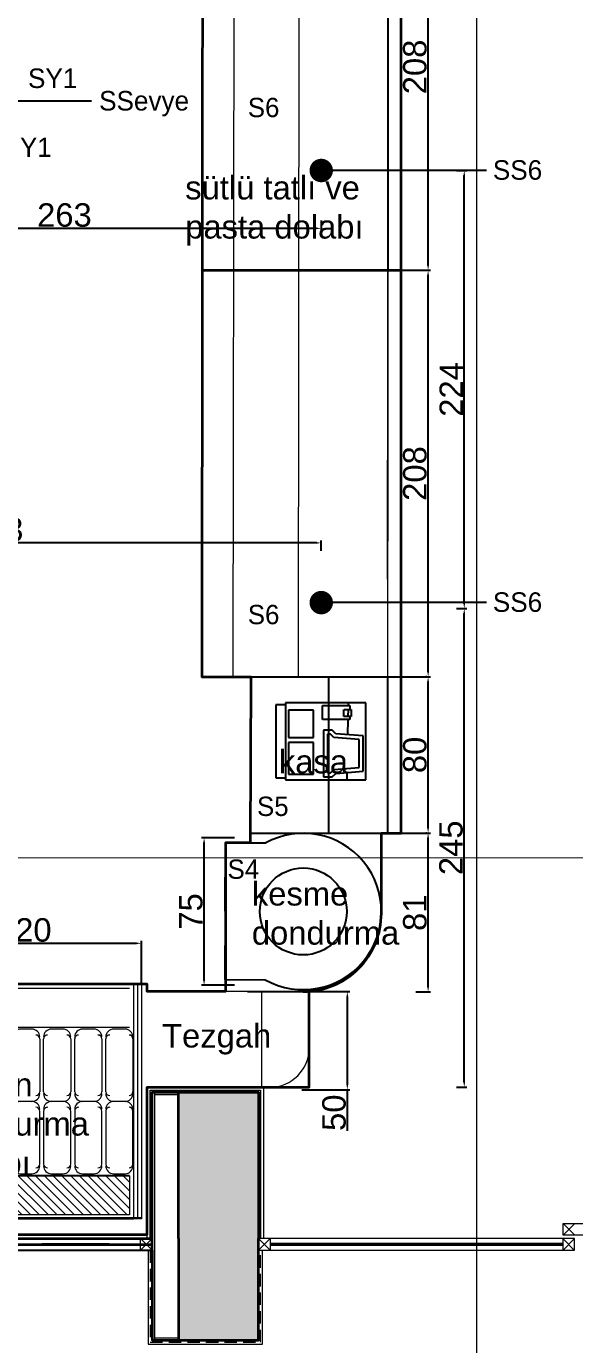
# Model space of a CAD drawing. Header units: millimetres. Extents: x 30084 to 42641, y -1284 to 1636.
# Drawn here: x 39081 to 39362, y -264 to 410 of the extents above; entities that cross this region are included whole.
import ezdxf

# ---------------------------------------------------------------- set-up
doc = ezdxf.new("R2010")
doc.units = ezdxf.units.MM
doc.linetypes.add('DASHED2', pattern=[9.525, 6.35, -3.175])
for name, color, linetype, lineweight in [('CAM', 130, 'Continuous', 0), ('no3_ahsap gorunus arka ince', 53, 'Continuous', 15), ('no3_ahsap gorunus on ince', 34, 'Continuous', 13), ('no3_ahşap gorunus on kalın', 36, 'Continuous', 15), ('no3_alçıpan kesit', 18, 'Continuous', 20), ('no3_cam gorunus on', 142, 'Continuous', 15), ('no3_duvar kaplama', 8, 'Continuous', 0), ('no3_duvar mevcut', 4, 'Continuous', 35), ('no3_döşeme kaplama', 8, 'Continuous', 0), ('no3_kutuprofil kesit', 74, 'Continuous', 18), ('no3_mermer gorunus on', 31, 'Continuous', 15), ('no3_paslanmaz gorunus on', 163, 'Continuous', 15), ('no3_tefriş izdüşüm', 87, 'Continuous', 15), ('no3_yazı tefriş', 152, 'Continuous', 0), ('no3_ölçü tefriş', 252, 'Continuous', 0), ('t_ölçü', 40, 'Continuous', 25), ('Y-CAM', 4, 'Continuous', 5)]:
    doc.layers.add(name, color=color, linetype=linetype, lineweight=lineweight)
for name, color, linetype in [('OLCU', 155, 'Continuous'), ('SIH', 4, 'Continuous'), ('SU', 152, 'Continuous'), ('t_makine', 177, 'Continuous')]:
    doc.layers.add(name, color=color, linetype=linetype)
doc.styles.add('20', font='GOTHIC.TTF', dxfattribs={"height": 10})
doc.styles.get("Standard").update_dxf_attribs({"font": 'arial.ttf'})
doc.styles.add('TAKSİM', font='GOTHIC.TTF', dxfattribs={"height": 20})
doc.dimstyles.new('ISO-25', dxfattribs={"dimtxt": 12, "dimasz": 2.5, "dimexe": 1.25, "dimexo": 0.625, "dimtad": 1, "dimdec": 0, "dimtxsty": 'Standard', "dimcen": 2.5, "dimadec": 0, "dimazin": 0, "dimtfac": 1, "dimtdec": 0, "dimtmove": 0, "dimatfit": 3, "dimfxl": 1, "dimarcsym": 0})

# ---------------------------------------------------------------- blocks, each defined once
blk = doc.blocks.new('girişkat duvarlarım')
at = {"layer": 'no3_duvar kaplama'}
h = blk.add_hatch(color=251, dxfattribs=at)
h.dxf.hatch_style = 1
h.paths.add_polyline_path([(36156.79, -567.98), (36156.79, -492.98), (36115.78, -492.98), (36115.78, -567.98), (36115.78, -619.98), (36156.79, -619.98)])
blk.add_lwpolyline([(36102.28, -567.98), (36102.3, -492.98), (36156.79, -492.98), (36156.79, -567.98)])
at = {"elevation": 0}
blk.add_lwpolyline([(36102.3, -573.98), (36102.3, -619.98), (36156.79, -619.98), (36156.79, -573.98)], dxfattribs=at)
at = {"layer": 'no3_ahsap gorunus arka ince', "elevation": 0}
blk.add_lwpolyline([(36100.3, -573.98), (36100.3, -621.98), (36158.79, -621.98), (36158.79, -573.98)], dxfattribs=at)
at = {"layer": 'no3_ahsap gorunus arka ince', "linetype": 'DASHED2', "elevation": 0}
blk.add_lwpolyline([(36101.3, -573.98), (36101.3, -620.98), (36157.79, -620.98), (36157.79, -573.98)], dxfattribs=at)
at = {"layer": 'no3_ahsap gorunus on ince'}
for p, q in [((36156.79, -492.98, 0), (36149.78, -492.98)), ((36156.79, -492.98, 0), (36149.79, -492.98, 0)), ((36115.78, -499.72, 0), (36116.05, -565.36, 0))]:
    blk.add_line(p, q, dxfattribs=at)
at = {"layer": 'no3_alçıpan kesit'}
for p, q in [((36102.3, -492.98, 0), (36102.3, -619.98, 0)), ((36102.3, -492.98, 0), (36115.78, -492.98)), ((36103.5, -492.98, 0), (36103.5, -619.98, 0)), ((36103.5, -494.18, 0), (36115.78, -494.18)), ((36115.78, -619.98, 0), (36102.3, -619.98, 0)), ((36103.5, -618.78), (36115.78, -618.78, 0))]:
    blk.add_line(p, q, dxfattribs=at)
at = {"layer": 'no3_cam gorunus on'}
for p, q in [((36312.62, -570.48), (36162.79, -570.48)), ((36312.62, -570.98), (36162.79, -570.98)), ((36312.62, -571.48), (36162.79, -571.48))]:
    blk.add_line(p, q, dxfattribs=at)
at = {"layer": 'no3_duvar kaplama'}
for points in [[(36099.78, -567.98), (36099.8, -490.48), (36159.29, -490.48), (36159.29, -567.98)], [(36101.28, -567.98), (36101.3, -491.98), (36157.79, -491.98), (36157.79, -567.98)]]:
    blk.add_lwpolyline(points, dxfattribs=at)
at = {"layer": 'no3_duvar mevcut'}
for p, q in [((36115.78, -567.98), (36115.78, -492.98)), ((36118.78, -492.98), (36149.78, -492.98)), ((36156.79, -492.98, 0), (36156.79, -567.98, 0)), ((35765.39, -567.98), (36102.36, -567.98)), ((35771.39, -570.98), (36102.36, -570.98)), ((36102.36, -573.98), (36102.36, -567.98)), ((36115.78, -567.98), (36115.78, -619.98)), ((36156.79, -619.98, 0), (36156.79, -567.98, 0)), ((36162.79, -570.98), (36273.68, -570.98)), ((36115.78, -619.98, 0), (36156.79, -619.98, 0))]:
    blk.add_line(p, q, dxfattribs=at)
at = {"layer": 'no3_kutuprofil kesit'}
for p, q in [((36312.77, -566.28, 0), (36318.77, -560.28, 0)), ((36312.77, -560.28, 0), (36318.77, -566.28, 0)), ((36102.34, -573.94), (36096.32, -568.01)), ((36096.36, -573.98), (36102.3, -567.97)), ((36156.79, -573.98), (36162.79, -567.98)), ((36156.79, -567.98), (36162.79, -573.98)), ((36162.79, -567.98), (36162.79, -573.98)), ((36312.62, -567.99, 0), (36312.62, -573.99, 0)), ((36312.62, -573.99, 0), (36318.62, -567.99, 0)), ((36312.62, -567.99, 0), (36318.62, -573.99, 0))]:
    blk.add_line(p, q, dxfattribs=at)
at = {"layer": 'no3_kutuprofil kesit', "elevation": 0}
blk.add_lwpolyline([(36312.79, -560.28), (36435.8, -560.28), (36435.76, -566.26), (36312.75, -566.28)], close=True, dxfattribs=at)
at = {"layer": 'no3_kutuprofil kesit'}
for points in [[(36102.36, -567.98), (36102.36, -573.98), (36096.36, -573.98), (36096.36, -567.98)], [(36318.62, -567.98), (36156.79, -567.98), (36156.79, -573.98), (36318.62, -573.98)]]:
    blk.add_lwpolyline(points, close=True, dxfattribs=at)
at = {"layer": 'Y-CAM', "lineweight": -3, "ltscale": 10}
for p, q in [((35765.39, -567.98), (36068.39, -567.98)), ((36056.78, -567.98), (36102.36, -567.98)), ((36056.78, -567.98), (36102.36, -567.98)), ((35771.39, -573.98), (36102.36, -573.98))]:
    blk.add_line(p, q, dxfattribs=at)
blk.add_lwpolyline([(36098.78, -567.98), (36102.36, -567.98)], dxfattribs=at)
blk = doc.blocks.new('I$CF627ADB0')
at = {"layer": 'no3_döşeme kaplama'}
h = blk.add_hatch(dxfattribs=at)
h.set_pattern_fill('ANSI31', color=256, angle=-180, style=0)
h.set_pattern_definition([(315, (-9659.8738, 38781.8862), (2.24506403, 2.24506403), [])])
h.paths.add_polyline_path([(168, -2), (168, -22), (60.1, -22), (60.1, -2)])
at = {"layer": 'CAM'}
blk.add_line((60.1, -2), (168, -2), dxfattribs=at)
at = {"layer": 'no3_ahşap gorunus on kalın'}
for p, q in [((54.1, -120), (54.1, 0)), ((54.1, 0), (58.1, 0)), ((168, 0), (174, 0)), ((171, -120), (171, 0)), ((174, -120), (174, 0)), ((174, -120), (174, 0)), ((54.1, -0.5), (168, -0.5)), ((58.1, -120), (54.1, -120)), ((174, -120), (168, -120))]:
    blk.add_line(p, q, dxfattribs=at)
at = {"layer": 'no3_paslanmaz gorunus on'}
for p, q in [((56.1, -120), (56.1, 0)), ((58.1, -120), (58.1, 0)), ((168, 0), (168, -120)), ((168, 0), (168, -120)), ((170, 0), (170, -120)), ((167.21, -98), (60.1, -98)), ((168, -118), (60.1, -118))]:
    blk.add_line(p, q, dxfattribs=at)
blk.add_lwpolyline([(60.1, -22), (60.1, -2), (168, -2), (168, -22)], close=True, dxfattribs=at)
at = {"layer": 'no3_tefriş izdüşüm'}
for p, q in [((68.32, -23), (62.42, -23)), ((84.23, -23), (78.32, -23)), ((100.13, -23), (94.23, -23)), ((116.04, -23), (110.13, -23)), ((131.95, -23), (126.04, -23)), ((147.85, -23), (141.95, -23)), ((163.61, -23), (157.7, -23)), ((58.42, -28), (58.42, -55)), ((72.32, -55), (72.32, -28)), ((74.32, -28), (74.32, -55)), ((88.23, -55), (88.23, -28)), ((90.23, -28), (90.23, -55)), ((104.13, -55), (104.13, -28)), ((106.13, -28), (106.13, -55)), ((120.04, -55), (120.04, -28)), ((122.04, -28), (122.04, -55)), ((135.95, -55), (135.95, -28)), ((137.95, -28), (137.95, -55)), ((151.85, -55), (151.85, -28)), ((153.7, -28), (153.7, -55)), ((167.61, -55), (167.61, -28)), ((62.42, -60), (68.32, -60)), ((62.42, -60), (68.32, -60)), ((78.32, -60), (84.23, -60)), ((78.32, -60), (84.23, -60)), ((94.23, -60), (100.13, -60)), ((94.23, -60), (100.13, -60)), ((110.13, -60), (116.04, -60)), ((110.13, -60), (116.04, -60)), ((126.04, -60), (131.95, -60)), ((126.04, -60), (131.95, -60)), ((141.95, -60), (147.85, -60)), ((141.95, -60), (147.85, -60)), ((157.7, -60), (163.61, -60)), ((157.7, -60), (163.61, -60)), ((58.42, -92), (58.42, -65)), ((72.32, -65), (72.32, -92)), ((74.32, -92), (74.32, -65)), ((88.23, -65), (88.23, -92)), ((90.23, -92), (90.23, -65)), ((104.13, -65), (104.13, -92)), ((106.13, -92), (106.13, -65)), ((120.04, -65), (120.04, -92)), ((122.04, -92), (122.04, -65)), ((135.95, -65), (135.95, -92)), ((137.95, -92), (137.95, -65)), ((151.85, -65), (151.85, -92)), ((153.7, -92), (153.7, -65)), ((167.61, -65), (167.61, -92)), ((62.42, -97), (68.32, -97)), ((78.32, -97), (84.23, -97)), ((94.23, -97), (100.13, -97)), ((110.13, -97), (116.04, -97)), ((126.04, -97), (131.95, -97)), ((141.95, -97), (147.85, -97)), ((157.7, -97), (163.61, -97))]:
    blk.add_line(p, q, dxfattribs=at)
for centre, radius, start, end in [((62.42, -27), 4, 90, 180), ((60.42, -28), 2, 90, 180), ((68.32, -27), 4, 0, 90), ((70.32, -28), 2, 0, 90), ((78.32, -27), 4, 90, 180), ((76.32, -28), 2, 90, 180), ((84.23, -27), 4, 0, 90), ((86.23, -28), 2, 0, 90), ((94.23, -27), 4, 90, 180), ((92.23, -28), 2, 90, 180), ((100.13, -27), 4, 0, 90), ((102.13, -28), 2, 0, 90), ((110.13, -27), 4, 90, 180), ((108.13, -28), 2, 90, 180), ((116.04, -27), 4, 0, 90), ((118.04, -28), 2, 0, 90), ((126.04, -27), 4, 90, 180), ((124.04, -28), 2, 90, 180), ((131.95, -27), 4, 0, 90), ((133.95, -28), 2, 0, 90), ((141.95, -27), 4, 90, 180), ((139.95, -28), 2, 90, 180), ((147.85, -27), 4, 0, 90), ((149.85, -28), 2, 0, 90), ((157.7, -27), 4, 90, 180), ((155.7, -28), 2, 90, 180), ((163.61, -27), 4, 0, 90), ((165.61, -28), 2, 0, 90), ((60.42, -55), 2, 180, 270), ((62.42, -56), 4, 180, 270), ((62.42, -64), 4, 90, 180), ((68.32, -56), 4, 270, 0), ((68.32, -64), 4, 0, 90), ((70.32, -55), 2, 270, 0), ((76.32, -55), 2, 180, 270), ((78.32, -56), 4, 180, 270), ((78.32, -64), 4, 90, 180), ((84.23, -56), 4, 270, 0), ((84.23, -64), 4, 0, 90), ((86.23, -55), 2, 270, 0), ((92.23, -55), 2, 180, 270), ((94.23, -56), 4, 180, 270), ((94.23, -64), 4, 90, 180), ((100.13, -56), 4, 270, 0), ((100.13, -64), 4, 0, 90), ((102.13, -55), 2, 270, 0), ((108.13, -55), 2, 180, 270), ((110.13, -56), 4, 180, 270), ((110.13, -64), 4, 90, 180), ((116.04, -56), 4, 270, 0), ((116.04, -64), 4, 0, 90), ((118.04, -55), 2, 270, 0), ((124.04, -55), 2, 180, 270), ((126.04, -56), 4, 180, 270), ((126.04, -64), 4, 90, 180), ((131.95, -56), 4, 270, 0), ((131.95, -64), 4, 0, 90), ((133.95, -55), 2, 270, 0), ((139.95, -55), 2, 180, 270), ((141.95, -56), 4, 180, 270), ((141.95, -64), 4, 90, 180), ((147.85, -56), 4, 270, 0), ((147.85, -64), 4, 0, 90), ((149.85, -55), 2, 270, 0), ((155.7, -55), 2, 180, 270), ((157.7, -56), 4, 180, 270), ((157.7, -64), 4, 90, 180), ((163.61, -56), 4, 270, 0), ((163.61, -64), 4, 0, 90), ((165.61, -55), 2, 270, 0), ((60.42, -65), 2, 90, 180), ((70.32, -65), 2, 0, 90), ((76.32, -65), 2, 90, 180), ((86.23, -65), 2, 0, 90), ((92.23, -65), 2, 90, 180), ((102.13, -65), 2, 0, 90), ((108.13, -65), 2, 90, 180), ((118.04, -65), 2, 0, 90), ((124.04, -65), 2, 90, 180), ((133.95, -65), 2, 0, 90), ((139.95, -65), 2, 90, 180), ((149.85, -65), 2, 0, 90), ((155.7, -65), 2, 90, 180), ((165.61, -65), 2, 0, 90), ((60.42, -92), 2, 180, 270), ((62.42, -93), 4, 180, 270), ((68.32, -93), 4, 270, 0), ((70.32, -92), 2, 270, 0), ((76.32, -92), 2, 180, 270), ((78.32, -93), 4, 180, 270), ((84.23, -93), 4, 270, 0), ((86.23, -92), 2, 270, 0), ((92.23, -92), 2, 180, 270), ((94.23, -93), 4, 180, 270), ((100.13, -93), 4, 270, 0), ((102.13, -92), 2, 270, 0), ((108.13, -92), 2, 180, 270), ((110.13, -93), 4, 180, 270), ((116.04, -93), 4, 270, 0), ((118.04, -92), 2, 270, 0), ((124.04, -92), 2, 180, 270), ((126.04, -93), 4, 180, 270), ((131.95, -93), 4, 270, 0), ((133.95, -92), 2, 270, 0), ((139.95, -92), 2, 180, 270), ((141.95, -93), 4, 180, 270), ((147.85, -93), 4, 270, 0), ((149.85, -92), 2, 270, 0), ((155.7, -92), 2, 180, 270), ((157.7, -93), 4, 180, 270), ((163.61, -93), 4, 270, 0), ((165.61, -92), 2, 270, 0)]:
    blk.add_arc(centre, radius, start, end, dxfattribs=at)
at = {"layer": 'OLCU'}
blk.add_line((60.1, -22), (167.21, -22), dxfattribs=at)
blk = doc.blocks.new('KASAÜNITESI')
at = {"layer": 't_makine'}
for p, q in [((-9209.16, -13838.63, -36.29), (-9169.74, -13838.63, -36.29)), ((-9209.16, -13879.79, -36.29), (-9209.16, -13838.63, -36.29)), ((-9208.18, -13838.63, -37.09), (-9208.18, -13833.8, -37.09)), ((-9208.18, -13833.8, -37.09), (-9170.71, -13833.8, -37.09)), ((-9205.45, -13853.03, -34.88), (-9205.45, -13840.28, -34.88)), ((-9205.45, -13840.28, -34.88), (-9191.39, -13840.28, -34.88)), ((-9191.39, -13840.28, -34.88), (-9191.39, -13853.03, -34.88)), ((-9188.88, -13853.03, -34.88), (-9188.88, -13840.28, -34.88)), ((-9188.88, -13840.28, -34.88), (-9172.56, -13840.28, -34.88)), ((-9172.56, -13840.28, -34.88), (-9172.56, -13853.03, -34.88)), ((-9170.71, -13833.8, -37.09), (-9170.71, -13838.63, -37.09)), ((-9169.74, -13838.63, -36.29), (-9169.74, -13879.79, -36.29)), ((-9191.39, -13853.03, -34.88), (-9205.45, -13853.03, -34.88)), ((-9172.56, -13853.03, -34.88), (-9188.88, -13853.03, -34.88)), ((-9200.55, -13857.57, -36.34), (-9207.7, -13857.57, -36.34)), ((-9207.7, -13857.57, -36.34), (-9207.7, -13871.62, -36.34)), ((-9200.55, -13871.62, -36.34), (-9200.55, -13857.57, -36.34)), ((-9195.12, -13862.61), (-9195.12, -13858.12)), ((-9195.12, -13858.12), (-9171.24, -13858.12)), ((-9193.12, -13861.79), (-9193.12, -13860.12)), ((-9193.12, -13860.12), (-9173.24, -13860.12)), ((-9173.24, -13860.12), (-9173.24, -13861.79)), ((-9171.24, -13858.12), (-9171.24, -13862.61)), ((-9193.33, -13864.42), (-9195.12, -13862.61)), ((-9192.16, -13878.41), (-9193.33, -13864.42)), ((-9191.4, -13863.53), (-9193.12, -13861.79)), ((-9190.32, -13876.41), (-9191.4, -13863.53)), ((-9174.96, -13863.53), (-9176.05, -13876.41)), ((-9173.24, -13861.79), (-9174.96, -13863.53)), ((-9173.03, -13864.42), (-9174.21, -13878.41)), ((-9171.24, -13862.61), (-9173.03, -13864.42)), ((-9207.7, -13870.95, -37.09), (-9209.16, -13870.98, -37.09)), ((-9207.7, -13871.62, -36.34), (-9205.71, -13871.62, -36.34)), ((-9202.21, -13868.65, -32.3), (-9205.71, -13868.65, -32.3)), ((-9205.71, -13868.67, -32.3), (-9205.71, -13872.31, -32.3)), ((-9202.21, -13870.86, -37.09), (-9205.71, -13870.92, -37.09)), ((-9205.71, -13872.31, -32.3), (-9202.21, -13872.31, -32.3)), ((-9202.21, -13872.31, -32.3), (-9202.21, -13868.65, -32.3)), ((-9202.21, -13871.62, -36.34), (-9200.55, -13871.62, -36.34)), ((-9192.8, -13870.69, -37.09), (-9200.55, -13870.83, -37.09)), ((-9169.74, -13870.29, -37.09), (-9173.53, -13870.36, -37.09)), ((-9169.74, -13879.79, -36.29), (-9209.16, -13879.79, -36.29)), ((-9174.21, -13878.41), (-9192.16, -13878.41)), ((-9176.05, -13876.41), (-9190.32, -13876.41))]:
    blk.add_line(p, q, dxfattribs=at)
blk = doc.blocks.new('*D110')
at = {"layer": 'Defpoints', "color": 0, "transparency": 16777216}
for p in [(39140, -59), (39020.09, -79.92), (39140, -79.92)]:
    blk.add_point(p, dxfattribs=at)
at = {"layer": 'no3_ölçü tefriş', "color": 0, "lineweight": -2, "transparency": 16777216}
for p, q in [((39020.09, -79.29), (39020.09, -57.75)), ((39022.59, -59), (39137.5, -59)), ((39140, -79.29), (39140, -57.75))]:
    blk.add_line(p, q, dxfattribs=at)
at = {"layer": 'no3_ölçü tefriş', "color": 0, "transparency": 16777216}
for points in [[(39022.59, -58.58), (39022.59, -59.41), (39020.09, -59)], [(39137.5, -58.58), (39137.5, -59.41), (39140, -59)]]:
    blk.add_solid(points, dxfattribs=at)
at = {"layer": 'no3_ölçü tefriş', "color": 0, "transparency": 16777216, "insert": (39080.04, -52.24), "char_height": 12, "attachment_point": 5}
blk.add_mtext('120', dxfattribs=at)
blk = doc.blocks.new('*D111')
at = {"layer": 'Defpoints', "color": 0, "transparency": 16777216}
for p in [(39172.13, -4.98, 0), (39188.38, -4.98, 0), (39188.38, -80.45, 0)]:
    blk.add_point(p, dxfattribs=at)
at = {"layer": 'no3_ölçü tefriş', "color": 0, "lineweight": -2, "transparency": 16777216}
for p, q in [((39187.75, -4.98, 0), (39170.88, -4.98, 0)), ((39172.13, -77.95, 0), (39172.13, -7.48, 0)), ((39187.75, -80.45, 0), (39170.88, -80.45, 0))]:
    blk.add_line(p, q, dxfattribs=at)
at = {"layer": 'no3_ölçü tefriş', "color": 0, "transparency": 16777216}
for points in [[(39171.71, -7.48, 0), (39172.55, -7.48, 0), (39172.13, -4.98, 0)], [(39171.71, -77.95, 0), (39172.55, -77.95, 0), (39172.13, -80.45, 0)]]:
    blk.add_solid(points, dxfattribs=at)
at = {"layer": 'no3_ölçü tefriş', "color": 0, "transparency": 16777216, "insert": (39165.4, -42.71, 0), "char_height": 12, "attachment_point": 5, "rotation": 90}
blk.add_mtext('75', dxfattribs=at)
blk = doc.blocks.new('*D112')
at = {"layer": 'Defpoints', "color": 0, "transparency": 16777216}
for p in [(39235.44, -2.61, 0), (39286.85, -2.61, 0), (39279.92, -83.85, 0)]:
    blk.add_point(p, dxfattribs=at)
at = {"layer": 'no3_ölçü tefriş', "color": 0, "lineweight": -2, "transparency": 16777216}
for p, q in [((39236.07, -2.61, 0), (39288.1, -2.61, 0)), ((39286.85, -81.35, 0), (39286.85, -5.11, 0)), ((39280.54, -83.85, 0), (39288.1, -83.85, 0))]:
    blk.add_line(p, q, dxfattribs=at)
at = {"layer": 'no3_ölçü tefriş', "color": 0, "transparency": 16777216}
for points in [[(39286.43, -5.11, 0), (39287.27, -5.11, 0), (39286.85, -2.61, 0)], [(39286.43, -81.35, 0), (39287.27, -81.35, 0), (39286.85, -83.85, 0)]]:
    blk.add_solid(points, dxfattribs=at)
at = {"layer": 'no3_ölçü tefriş', "color": 0, "transparency": 16777216, "insert": (39280.1, -43.36, 0), "char_height": 12, "attachment_point": 5, "rotation": 90}
blk.add_mtext('81', dxfattribs=at)
blk = doc.blocks.new('*D113')
at = {"layer": 'Defpoints', "color": 0, "transparency": 16777216}
for p in [(39273.01, 285.37, 0), (39286.85, 285.37), (39266.01, 77.34, 0)]:
    blk.add_point(p, dxfattribs=at)
at = {"layer": 'no3_ölçü tefriş', "color": 0, "lineweight": -2, "transparency": 16777216}
for p, q in [((39273.63, 285.37), (39288.1, 285.37)), ((39286.85, 79.84), (39286.85, 282.87)), ((39266.63, 77.34), (39288.1, 77.34))]:
    blk.add_line(p, q, dxfattribs=at)
at = {"layer": 'no3_ölçü tefriş', "color": 0, "transparency": 16777216}
for points in [[(39286.43, 282.87), (39287.27, 282.87), (39286.85, 285.37)], [(39286.43, 79.84), (39287.27, 79.84), (39286.85, 77.34)]]:
    blk.add_solid(points, dxfattribs=at)
at = {"layer": 'no3_ölçü tefriş', "color": 0, "transparency": 16777216, "insert": (39280.1, 181.36), "char_height": 12, "attachment_point": 5, "rotation": 90}
blk.add_mtext('208', dxfattribs=at)
blk = doc.blocks.new('*D116')
at = {"layer": 'Defpoints', "color": 0, "transparency": 16777216}
for p in [(39286.85, 77.34, 0), (39286.85, 77.34, 0), (39286.85, -2.61, 0)]:
    blk.add_point(p, dxfattribs=at)
at = {"layer": 'no3_ölçü tefriş', "color": 0, "lineweight": -2, "transparency": 16777216}
for p, q in [((39286.23, 77.34, 0), (39285.6, 77.34, 0)), ((39286.85, -0.11, 0), (39286.85, 74.84, 0)), ((39286.23, -2.61, 0), (39285.6, -2.61, 0))]:
    blk.add_line(p, q, dxfattribs=at)
at = {"layer": 'no3_ölçü tefriş', "color": 0, "transparency": 16777216}
for points in [[(39286.43, 74.84, 0), (39287.27, 74.84, 0), (39286.85, 77.34, 0)], [(39286.43, -0.11, 0), (39287.27, -0.11, 0), (39286.85, -2.61, 0)]]:
    blk.add_solid(points, dxfattribs=at)
at = {"layer": 'no3_ölçü tefriş', "color": 0, "transparency": 16777216, "insert": (39280.1, 37.37, 0), "char_height": 12, "attachment_point": 5, "rotation": 90}
blk.add_mtext('80', dxfattribs=at)
blk = doc.blocks.new('*D117')
at = {"layer": 'Defpoints', "color": 0, "transparency": 16777216}
for p in [(39193.67, -83.66, 0), (39245.46, -83.66), (39221.49, -133.98, 0)]:
    blk.add_point(p, dxfattribs=at)
at = {"layer": 'no3_ölçü tefriş', "color": 0, "lineweight": -2, "transparency": 16777216}
for p, q in [((39194.29, -83.66), (39246.71, -83.66)), ((39245.46, -86.16), (39245.46, -131.48)), ((39222.12, -133.98), (39246.71, -133.98)), ((39245.46, -133.98), (39245.46, -154.88))]:
    blk.add_line(p, q, dxfattribs=at)
at = {"layer": 'no3_ölçü tefriş', "color": 0, "transparency": 16777216}
for points in [[(39245.04, -86.16), (39245.87, -86.16), (39245.46, -83.66)], [(39245.04, -131.48), (39245.87, -131.48), (39245.46, -133.98)]]:
    blk.add_solid(points, dxfattribs=at)
at = {"layer": 'no3_ölçü tefriş', "color": 0, "transparency": 16777216, "insert": (39238.71, -145.68), "char_height": 12, "attachment_point": 5, "rotation": 90}
blk.add_mtext('50', dxfattribs=at)
blk = doc.blocks.new('*D119')
at = {"layer": 'Defpoints', "color": 0, "transparency": 16777216}
for p in [(39273.01, 493.4), (39286.85, 493.4), (39273.63, 285.37, 0)]:
    blk.add_point(p, dxfattribs=at)
at = {"layer": 'no3_ölçü tefriş', "color": 0, "lineweight": -2, "transparency": 16777216}
for p, q in [((39273.63, 493.4), (39288.1, 493.4)), ((39286.85, 287.87), (39286.85, 490.9)), ((39274.26, 285.37), (39288.1, 285.37))]:
    blk.add_line(p, q, dxfattribs=at)
at = {"layer": 'no3_ölçü tefriş', "color": 0, "transparency": 16777216}
for points in [[(39286.43, 490.9), (39287.27, 490.9), (39286.85, 493.4)], [(39286.43, 287.87), (39287.27, 287.87), (39286.85, 285.37)]]:
    blk.add_solid(points, dxfattribs=at)
at = {"layer": 'no3_ölçü tefriş', "color": 0, "transparency": 16777216, "insert": (39280.1, 389.39), "char_height": 12, "attachment_point": 5, "rotation": 90}
blk.add_mtext('208', dxfattribs=at)
blk = doc.blocks.new('A$C7E7D3E18')
at = {"layer": 'SIH', "linetype": 'Continuous', "const_width": 6}
blk.add_lwpolyline([(3, 6, 1), (9, 6, 1)], format="xyb", close=True, dxfattribs=at)
blk = doc.blocks.new('*D178')
at = {"layer": 'Defpoints', "color": 0, "transparency": 16777216}
for p in [(38899.09, 145.88), (38899.09, 117.4), (39232.12, 112.31)]:
    blk.add_point(p, dxfattribs=at)
at = {"layer": 'no3_duvar mevcut', "color": 0, "linetype": 'Continuous', "lineweight": -2, "transparency": 16777216}
for p, q in [((38899.09, 141.88), (38899.09, 147.13)), ((39232.12, 141.88), (39232.12, 147.13))]:
    blk.add_line(p, q, dxfattribs=at)
at = {"layer": 'no3_duvar mevcut', "color": 0, "lineweight": -2, "transparency": 16777216}
blk.add_line((39229.62, 145.88), (38901.59, 145.88), dxfattribs=at)
at = {"layer": 'no3_duvar mevcut', "color": 0, "transparency": 16777216}
for points in [[(38901.59, 146.3), (38901.59, 145.46), (38899.09, 145.88)], [(39229.62, 146.3), (39229.62, 145.46), (39232.12, 145.88)]]:
    blk.add_solid(points, dxfattribs=at)
at = {"layer": 'no3_duvar mevcut', "color": 0, "transparency": 16777216, "insert": (39065.6, 152.64), "char_height": 12, "attachment_point": 5}
blk.add_mtext('333', dxfattribs=at)
blk = doc.blocks.new('*D179')
at = {"layer": 'Defpoints', "color": 0, "transparency": 16777216}
for p in [(38969.09, 344.9), (39232.12, 339.4), (38969.09, 306.79)]:
    blk.add_point(p, dxfattribs=at)
at = {"layer": 'no3_duvar mevcut', "color": 0, "linetype": 'Continuous', "lineweight": -2, "transparency": 16777216}
for p, q in [((38969.09, 310.79), (38969.09, 305.54)), ((39232.12, 310.79), (39232.12, 305.54))]:
    blk.add_line(p, q, dxfattribs=at)
at = {"layer": 'no3_duvar mevcut', "color": 0, "lineweight": -2, "transparency": 16777216}
blk.add_line((39229.62, 306.79), (38971.59, 306.79), dxfattribs=at)
at = {"layer": 'no3_duvar mevcut', "color": 0, "transparency": 16777216}
for points in [[(38971.59, 307.21), (38971.59, 306.38), (38969.09, 306.79)], [(39229.62, 307.21), (39229.62, 306.38), (39232.12, 306.79)]]:
    blk.add_solid(points, dxfattribs=at)
at = {"layer": 'no3_duvar mevcut', "color": 0, "transparency": 16777216, "insert": (39100.6, 313.55), "char_height": 12, "attachment_point": 5}
blk.add_mtext('263', dxfattribs=at)
blk = doc.blocks.new('*D180')
at = {"layer": 'Defpoints', "color": 0, "transparency": 16777216}
for p in [(39232.12, 112.31), (39305.36, 112.31), (39205.94, -132.6, 0)]:
    blk.add_point(p, dxfattribs=at)
at = {"layer": 'no3_duvar mevcut', "color": 0, "linetype": 'Continuous', "lineweight": -2, "transparency": 16777216}
for p, q in [((39301.36, 112.31), (39306.61, 112.31)), ((39301.36, -132.6), (39306.61, -132.6))]:
    blk.add_line(p, q, dxfattribs=at)
at = {"layer": 'no3_duvar mevcut', "color": 0, "lineweight": -2, "transparency": 16777216}
blk.add_line((39305.36, -130.1), (39305.36, 109.81), dxfattribs=at)
at = {"layer": 'no3_duvar mevcut', "color": 0, "transparency": 16777216}
for points in [[(39304.95, 109.81), (39305.78, 109.81), (39305.36, 112.31)], [(39304.95, -130.1), (39305.78, -130.1), (39305.36, -132.6)]]:
    blk.add_solid(points, dxfattribs=at)
at = {"layer": 'no3_duvar mevcut', "color": 0, "transparency": 16777216, "insert": (39298.61, -10.14), "char_height": 12, "attachment_point": 5, "rotation": 90}
blk.add_mtext('245', dxfattribs=at)
blk = doc.blocks.new('*D181')
at = {"layer": 'Defpoints', "color": 0, "transparency": 16777216}
for p in [(39286.85, 336.4), (39305.36, 336.4), (39232.12, 112.31)]:
    blk.add_point(p, dxfattribs=at)
at = {"layer": 'no3_duvar mevcut', "color": 0, "linetype": 'Continuous', "lineweight": -2, "transparency": 16777216}
for p, q in [((39301.36, 336.4), (39306.61, 336.4)), ((39301.36, 112.31), (39306.61, 112.31))]:
    blk.add_line(p, q, dxfattribs=at)
at = {"layer": 'no3_duvar mevcut', "color": 0, "lineweight": -2, "transparency": 16777216}
blk.add_line((39305.36, 114.81), (39305.36, 333.9), dxfattribs=at)
at = {"layer": 'no3_duvar mevcut', "color": 0, "transparency": 16777216}
for points in [[(39304.95, 333.9), (39305.78, 333.9), (39305.36, 336.4)], [(39304.95, 114.81), (39305.78, 114.81), (39305.36, 112.31)]]:
    blk.add_solid(points, dxfattribs=at)
at = {"layer": 'no3_duvar mevcut', "color": 0, "transparency": 16777216, "insert": (39298.72, 224.36), "char_height": 12, "attachment_point": 5, "rotation": 90}
blk.add_mtext('224', dxfattribs=at)

msp = doc.modelspace()

# ---------------------------------------------------------------- linework, layer by layer
for p, q in [((39182.92, -42.59, 0), (39183.03, -7.59, 0)), ((39183.03, -7.59, 0), (39203.66, -7.65, 0)), ((39182.92, -42.59, 0), (39182.82, -77.59, 0)), ((39182.82, -77.59, 0), (39203.46, -77.65, 0))]:
    msp.add_line(p, q)
msp.add_circle((39222.92, -42.71, 0), 22.24)
msp.add_arc((39222.92, -42.71, 0), 40, 240.87495, 118.785)
at = {"layer": 'no3_ahsap gorunus on ince'}
for p, q in [((39273.01, 936.02), (39273.01, -2.61, 0)), ((39266.01, 765.97), (39266.01, -2.61, 0)), ((39273.01, -2.61, 0), (39256.29, -2.61, 0)), ((39201.49, -83.66, 0), (39201.49, -132.6, 0)), ((39201.49, -83.75, 0), (39201.49, -126.98, 0))]:
    msp.add_line(p, q, dxfattribs=at)
at = {"layer": 'no3_ahşap gorunus on kalın'}
for p, q in [((38810.09, -199.92), (39135.98, -199.92)), ((38810.09, -207.92), (39135.98, -207.92))]:
    msp.add_line(p, q, dxfattribs=at)
msp.add_lwpolyline([(39265.99, 127.34), (39266.49, 493.4)], dxfattribs=at)
at = {"layer": 'no3_duvar mevcut'}
for p, q in [((39171.24, 285.37), (39273.01, 285.37)), ((39123.48, -213.1), (39088.98, -213.1))]:
    msp.add_line(p, q, dxfattribs=at)
msp.add_lwpolyline([(38810.09, -207.92), (39142.98, -208), (39143, -132.6), (39225.94, -132.6), (39225.94, -83.66), (39222.92, -83.66, 0.414214), (39262.91, -43.67), (39262.91, -2.61), (39273.01, -2.61), (39273.01, 936.02), (39171.65, 936.02), (39170.99, 77.34), (39196.02, 77.34), (39195.76, -7.63), (39183.03, -7.59), (39183.03, -83.66), (39143.03, -83.65), (39143.01, -79.92), (38810.09, -79.92), (38810.09, -199.92)], format="xyb", dxfattribs=at)
at = {"layer": 'no3_mermer gorunus on'}
for p, q in [((39225.94, -112.6, 0), (39225.94, -83.66, 0)), ((39205.94, -132.6, 0), (39143.01, -132.6, 0))]:
    msp.add_line(p, q, dxfattribs=at)
at = {"layer": 'no3_mermer gorunus on', "elevation": 0}
msp.add_lwpolyline([(39225.94, -83.66), (39143.01, -83.66)], dxfattribs=at)
at = {"layer": 'no3_mermer gorunus on'}
msp.add_arc((39205.94, -112.6, 0), 20, 270, 360, dxfattribs=at)
at = {"layer": 'no3_paslanmaz gorunus on'}
for p, q in [((39187.49, 493.4), (39186.91, 77.34, 0)), ((39220.41, 77.34, 0), (39220.99, 493.4))]:
    msp.add_line(p, q, dxfattribs=at)
msp.add_lwpolyline([(39266.49, 493.4), (39265.99, 77.34), (39170.99, 77.34), (39171.49, 493.4)], close=True, dxfattribs=at)
at = {"layer": 'no3_yazı tefriş', "linetype": 'Continuous', "ltscale": 0.3}
msp.add_line((39311.59, 1355), (39311.59, -991.51), dxfattribs=at)
at = {"layer": 'no3_yazı tefriş'}
msp.add_line((38711.3, -15.26), (40072.55, -15.07), dxfattribs=at)
at = {"layer": 'SU'}
for p, q in [((39114.51, 371.82, 0), (38974.17, 371.82, 0)), ((39316.81, 336.4), (39235.12, 336.4)), ((39316.81, 115.31), (39235.12, 115.31))]:
    msp.add_line(p, q, dxfattribs=at)
at = {"layer": 't_makine'}
for p, q in [((39196, 77.34, 0), (39265.99, 77.34, 0)), ((39196.02, -2.61, 0), (39196.02, 77.34, 0)), ((39236.07, -2.61, 0), (39236.07, 77.34, 0)), ((39266.01, 77.34, 0), (39266.01, -2.61, 0)), ((39196.02, -2.61, 0), (39266.01, -2.61, 0))]:
    msp.add_line(p, q, dxfattribs=at)

# ---------------------------------------------------------------- block references
at = {"extrusion": (0, 0, -1), "xscale": -1, "zscale": -1, "rotation": 90}
for p in [(-39226.12, 342.4), (-39226.12, 121.31)]:
    msp.add_blockref('A$C7E7D3E18', p, dxfattribs=at)
at = {"layer": 'no3_duvar mevcut'}
msp.add_blockref('girişkat duvarlarım', (3043.2, 357.89), dxfattribs=at)
at = {"layer": 'no3_döşeme kaplama', "rotation": 180}
msp.add_blockref('I$CF627ADB0', (39194.09, -199.92), dxfattribs=at)
at = {"layer": 't_ölçü', "xscale": -1, "rotation": 90}
msp.add_blockref('KASAÜNITESI', (25375.12, -9145.09, 70.01), dxfattribs=at)

# ---------------------------------------------------------------- texts
at = {"style": 'TAKSİM'}
for s, p in [('S6', (39194.51, 363.7, 0)), ('Y1', (39077.87, 343.36, 0)), ('S6', (39194.51, 104.25, 0)), ('S5', (39199.22, 6.14, 0)), ('S4', (39184.12, -26.01, 0))]:
    msp.add_text(s, height=9.9, dxfattribs=at).set_placement(p)
at = {"layer": 'no3_yazı tefriş', "extrusion": (1.38808e-07, -2.56536e-07, 1), "insert": (39162.46, 315.78, 0), "char_height": 12, "width": 106.5273, "attachment_point": 4, "text_direction": (1, 0, 0)}
msp.add_mtext('sütlü tatlı ve pasta dolabı  ', dxfattribs=at)
at = {"layer": 'no3_yazı tefriş', "extrusion": (1.38808e-07, 2.56536e-07, 1), "char_height": 12, "width": 102.1035, "attachment_point": 4, "text_direction": (1, 0, 0)}
for s, insert in [('kasa', (39210.42, 33.85, 0)), ('kesme dondurma', (39196.59, -43.76, 0)), ('Tezgah', (39150.6, -108.13, 0)), ('{\\fArial|b0|i0|c162|p34; reyon dondurma dolabı }', (39037.68, -151.45, 0))]:
    msp.add_mtext(s, dxfattribs=dict(at, insert=insert))
at = {"layer": 'SU', "style": '20'}
for s, p in [('SY1', (39081.95, 378.6)), ('SSevye', (39118.36, 367.09, 0)), ('SS6', (39320, 331.67)), ('SS6', (39320, 110.58))]:
    msp.add_text(s, height=10, dxfattribs=at).set_placement(p)

# ---------------------------------------------------------------- dimensions: what is measured, and where the dimension line sits
at = {"layer": 'no3_duvar mevcut'}
for base, p1, p2, picture, middle in [((38969.09, 306.79), (39232.12, 339.4), (38969.09, 344.9), '*D179', (39100.6, 313.55)), ((38899.09, 145.88), (39232.12, 112.31), (38899.09, 117.4), '*D178', (39065.6, 152.64))]:
    dim = msp.add_linear_dim(base=base, p1=p1, p2=p2, dimstyle='ISO-25', override={"dimfxl": 4, "dimfxlon": 1}, dxfattribs=at)
    dim.commit()
    dim.dimension.update_dxf_attribs({"geometry": picture, "text_midpoint": middle})
for base, p1, p2, override, picture, middle in [((39305.36, 336.4), (39232.12, 112.31), (39286.85, 336.4), {"dimtmove": 1, "dimfxl": 4, "dimfxlon": 1}, '*D181', (39298.72, 224.36)), ((39305.36, 112.31), (39205.94, -132.6, 0), (39232.12, 112.31), {"dimfxl": 4, "dimfxlon": 1}, '*D180', (39298.61, -10.14))]:
    dim = msp.add_linear_dim(base=base, p1=p1, p2=p2, angle=90, dimstyle='ISO-25', override=override, dxfattribs=at)
    dim.commit()
    dim.dimension.update_dxf_attribs({"geometry": picture, "text_midpoint": middle})
at = {"layer": 'no3_ölçü tefriş'}
for base, p1, p2, angle, picture, middle in [((39286.85, 493.4), (39273.63, 285.37, 0), (39273.01, 493.4), 90, '*D119', (39280.1, 389.39)), ((39286.85, 285.37, 0), (39266.01, 77.34, 0), (39273.01, 285.37), 90, '*D113', (39280.1, 181.36, 0)), ((39286.85, 77.34, 0), (39286.85, -2.61, 0), (39286.85, 77.34, 0), 90, '*D116', (39280.1, 37.37, 0)), ((39140, -59), (39020.09, -79.92), (39140, -79.92), 180, '*D110', (39080.04, -52.24))]:
    dim = msp.add_linear_dim(base=base, p1=p1, p2=p2, angle=angle, dimstyle='ISO-25', dxfattribs=at)
    dim.commit()
    dim.dimension.update_dxf_attribs({"geometry": picture, "text_midpoint": middle})
dim = msp.add_linear_dim(base=(39172.13, -4.98, 0), p1=(39188.38, -80.45, 0), p2=(39188.38, -4.98, 0), angle=90, dimstyle='ISO-25', override={"dimtmove": 1}, dxfattribs=at)
dim.commit()
dim.dimension.update_dxf_attribs({"geometry": '*D111', "text_midpoint": (39165.4, -42.71, 0)})
for base, p1, p2, picture, middle in [((39286.85, -2.61, 0), (39279.92, -83.85, 0), (39235.44, -2.61, 0), '*D112', (39286.85, -43.36, 0)), ((39245.46, -83.66), (39221.49, -133.98, 0), (39193.67, -83.66, 0), '*D117', (39245.46, -145.68))]:
    dim = msp.add_linear_dim(base=base, p1=p1, p2=p2, angle=90, dimstyle='ISO-25', dxfattribs=at)
    dim.commit()
    dim.dimension.update_dxf_attribs({"geometry": picture, "text_midpoint": middle, "dimtype": 160})

doc.saveas('drawing.dxf')
